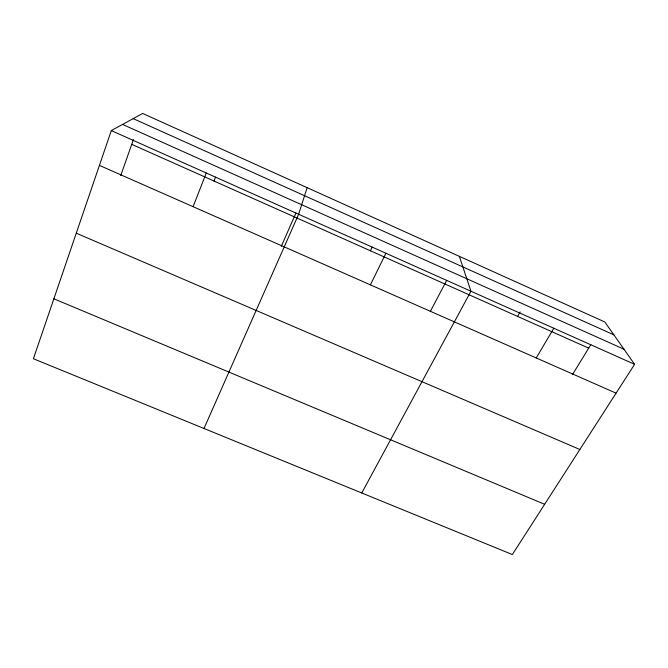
<?xml version="1.0" encoding="UTF-8"?>
<svg xmlns="http://www.w3.org/2000/svg" width="668" height="668" viewBox="0 0 668 668"><rect width="100%" height="100%" fill="white"/><g stroke="black" fill="none" stroke-linecap="round" stroke-linejoin="round"><path stroke-width="1" d="M307.113 187.658L298.638 214.261L203.999 428.489M111.306 130.586L33.4 358.741L512.356 554.549L634.6 364.319L604.807 321.976L142.643 113.451L111.306 130.586L634.6 364.319M120.733 175.567L133.45 139.512M193.085 206.679L206.27 173.004M213.985 181.011L215.522 177.145M281.27 246.358L295.924 213.059M370.398 250.776L372.168 247.11M370.398 284.844L385.92 253.247M430.301 311.505L446.75 280.276M361.764 492.984L470.948 291.223L459.35 256.353M517.566 316.407L520.121 311.931M536.237 357.956L553.814 328.238M572.384 374.715L590.863 344.655M53.866 298.796L544.654 504.29M76.277 233.182L579.866 449.497M99.423 165.397L616.071 393.151M131.746 144.338L588.725 348.145M122.561 124.432L623.962 349.205M133.174 118.628L613.867 334.852"/></g></svg>
